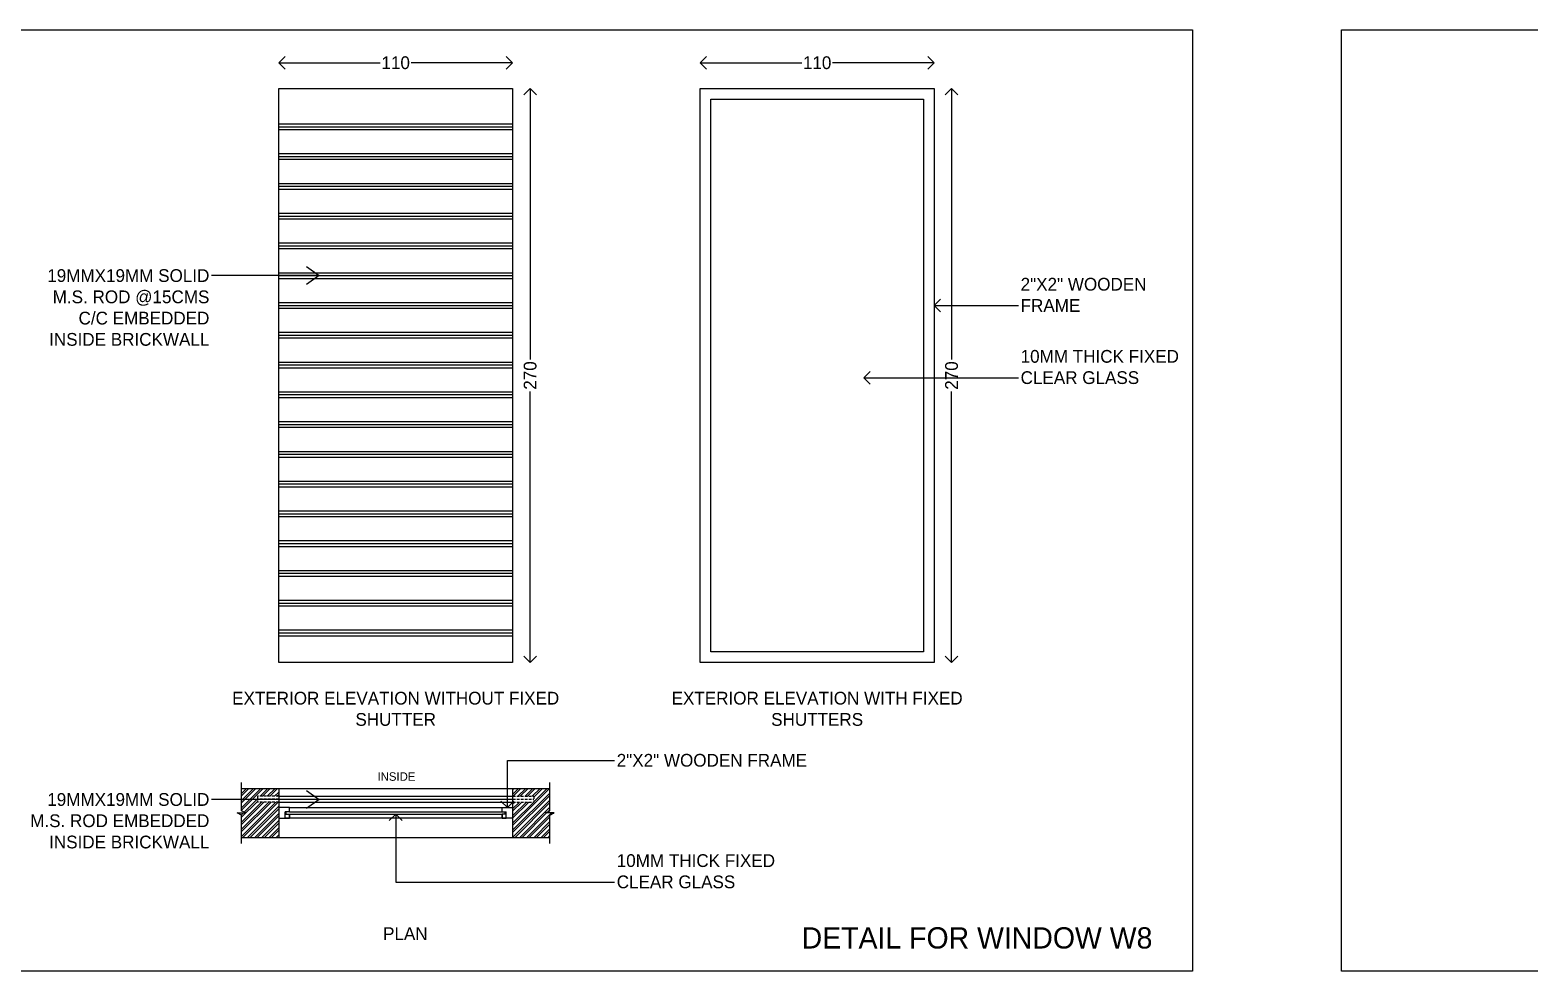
# Model space of a CAD drawing. Header units: metres. Extents: x -16 to 65907, y -5261 to 15511.
# Drawn here: x 36154 to 36859, y 9332 to 9775 of the extents above; entities that cross this region are included whole.
import ezdxf

# ---------------------------------------------------------------- set-up
doc = ezdxf.new("R2010")
doc.units = ezdxf.units.M
doc.header["$PDMODE"] = 67
doc.header["$PDSIZE"] = -5
doc.linetypes.add('DASHED', pattern=[19.049999999999997, 12.7, -6.35])
doc.layers.get('0').update_dxf_attribs({"color": 6})
for name, color, linetype in [('BC-DIMENSION', 8, 'Continuous'), ('BC-GREYCOLOR', 8, 'Continuous'), ('BC-HATCH', 8, 'Continuous'), ('BC-TEXT', 7, 'Continuous'), ('BC-WHITECOLOR', 7, 'Continuous')]:
    doc.layers.add(name, color=color, linetype=linetype)
doc.styles.add('BC-1IN10-2', font='FreeSans.ttf', dxfattribs={"height": 4})
doc.styles.add('BC-1IN10-3', font='FreeSans.ttf', dxfattribs={"height": 6})
doc.styles.add('BC-1IN50-1', font='FreeSans.ttf', dxfattribs={"height": 10})
doc.dimstyles.new('BC-1IN10-3', dxfattribs={"dimtxt": 6, "dimasz": 6, "dimexe": 0.18, "dimexo": 0.0625, "dimgap": 1, "dimtad": 0, "dimtoh": 1, "dimzin": 12, "dimdsep": 46, "dimtxsty": 'BC-1IN10-3', "dimblk": 'OPEN90', "dimcen": 0.09, "dimse1": 1, "dimse2": 1, "dimclrd": 256, "dimclre": 256, "dimclrt": 7, "dimadec": 0, "dimazin": 0, "dimtfac": 1, "dimtdec": 1, "dimtofl": 0, "dimtmove": 1, "dimatfit": 3, "dimldrblk": 'OPEN90', "dimfxl": 1, "dimtolj": 1, "dimtzin": 0, "dimlwd": -3, "dimarcsym": 0})
doc.dimstyles.new('BC-1IN50-1', dxfattribs={"dimtxt": 10, "dimasz": 10, "dimexe": 0.18, "dimexo": 0.0625, "dimgap": 1, "dimtad": 0, "dimdec": 1, "dimzin": 12, "dimdsep": 46, "dimtxsty": 'BC-1IN50-1', "dimblk": 'OPEN90', "dimcen": 0.09, "dimse1": 1, "dimse2": 1, "dimclrd": 8, "dimclre": 256, "dimclrt": 7, "dimadec": 0, "dimazin": 0, "dimtfac": 1, "dimtdec": 0, "dimtofl": 0, "dimtmove": 1, "dimatfit": 3, "dimfxl": 1, "dimtolj": 1, "dimtzin": 0, "dimlwd": -3, "dimarcsym": 0})

# ---------------------------------------------------------------- blocks, each defined once
blk = doc.blocks.new('_OPEN90')
at = {"color": 0, "linetype": 'ByBlock'}
for p, q in [((0, 0), (-1, 0)), ((-0.5, 0.5), (0, 0)), ((0, 0), (-0.5, -0.5))]:
    blk.add_line(p, q, dxfattribs=at)
blk = doc.blocks.new('*D825')
at = {"layer": 'BC-DIMENSION', "lineweight": -3}
for p, q in [((36276.85215721377, 9759.137658098032), (36318.60935885986, 9759.137658098032)), ((36374.85215721376, 9759.137658098032), (36333.09495556768, 9759.137658098032))]:
    blk.add_line(p, q, dxfattribs=at)
at = {"layer": 'Defpoints', "color": 0}
for p in [(36380.85215721376, 9759.137658098032), (36270.85215721377, 9747.084167148721), (36380.85215721376, 9747.084167148721)]:
    blk.add_point(p, dxfattribs=at)
at = {"layer": 'BC-DIMENSION', "lineweight": -3, "xscale": 6, "yscale": 6, "zscale": 6, "rotation": 180}
blk.add_blockref('_OPEN90', (36270.85215721377, 9759.137658098032), dxfattribs=at)
at = {"layer": 'BC-DIMENSION', "lineweight": -3, "xscale": 6, "yscale": 6, "zscale": 6}
blk.add_blockref('_OPEN90', (36380.85215721376, 9759.137658098032), dxfattribs=at)
at = {"layer": 'BC-DIMENSION', "color": 7, "insert": (36325.85215721377, 9759.137658098032), "char_height": 6, "attachment_point": 5, "style": 'BC-1IN10-3'}
blk.add_mtext('\\A1;110', dxfattribs=at)
blk = doc.blocks.new('*D826')
at = {"layer": 'BC-DIMENSION', "lineweight": -3}
for p, q in [((36389.08340409704, 9741.084167148721), (36389.08340409704, 9619.606800893576)), ((36389.08340409704, 9483.084167148721), (36389.08340409704, 9604.561533403867))]:
    blk.add_line(p, q, dxfattribs=at)
at = {"layer": 'Defpoints', "color": 0}
for p in [(36380.85215721376, 9747.084167148721), (36380.85215721381, 9477.084167148721), (36389.08340409704, 9477.084167148721)]:
    blk.add_point(p, dxfattribs=at)
at = {"layer": 'BC-DIMENSION', "lineweight": -3, "xscale": 6, "yscale": 6, "zscale": 6}
for p, rotation in [((36389.08340409704, 9747.084167148721), 90), ((36389.08340409704, 9477.084167148721), 270)]:
    blk.add_blockref('_OPEN90', p, dxfattribs=dict(at, rotation=rotation))
at = {"layer": 'BC-DIMENSION', "color": 7, "insert": (36389.08340409704, 9612.084167148721), "char_height": 6, "attachment_point": 5, "rotation": 90, "style": 'BC-1IN10-3'}
blk.add_mtext('\\A1;270', dxfattribs=at)
blk = doc.blocks.new('*D827')
at = {"layer": 'BC-DIMENSION', "lineweight": -3}
for p, q in [((36475.02124428053, 9759.137658098034), (36516.77844592661, 9759.137658098034)), ((36573.02124428052, 9759.137658098034), (36531.26404263443, 9759.137658098034))]:
    blk.add_line(p, q, dxfattribs=at)
at = {"layer": 'Defpoints', "color": 0}
for p in [(36579.02124428052, 9759.137658098034), (36469.02124428053, 9747.084167148723), (36579.02124428052, 9747.084167148723)]:
    blk.add_point(p, dxfattribs=at)
at = {"layer": 'BC-DIMENSION', "lineweight": -3, "xscale": 6, "yscale": 6, "zscale": 6, "rotation": 180}
blk.add_blockref('_OPEN90', (36469.02124428053, 9759.137658098034), dxfattribs=at)
at = {"layer": 'BC-DIMENSION', "lineweight": -3, "xscale": 6, "yscale": 6, "zscale": 6}
blk.add_blockref('_OPEN90', (36579.02124428052, 9759.137658098034), dxfattribs=at)
at = {"layer": 'BC-DIMENSION', "color": 7, "insert": (36524.02124428052, 9759.137658098034), "char_height": 6, "attachment_point": 5, "style": 'BC-1IN10-3'}
blk.add_mtext('\\A1;110', dxfattribs=at)
blk = doc.blocks.new('*D828')
at = {"layer": 'BC-DIMENSION', "lineweight": -3}
for p, q in [((36587.2524911638, 9741.084167148723), (36587.2524911638, 9619.606800893576)), ((36587.2524911638, 9483.084167148723), (36587.2524911638, 9604.561533403867))]:
    blk.add_line(p, q, dxfattribs=at)
at = {"layer": 'Defpoints', "color": 0}
for p in [(36579.02124428052, 9747.084167148723), (36579.02124428053, 9477.084167148723), (36587.2524911638, 9477.084167148723)]:
    blk.add_point(p, dxfattribs=at)
at = {"layer": 'BC-DIMENSION', "lineweight": -3, "xscale": 6, "yscale": 6, "zscale": 6}
for p, rotation in [((36587.2524911638, 9747.084167148723), 90), ((36587.2524911638, 9477.084167148723), 270)]:
    blk.add_blockref('_OPEN90', p, dxfattribs=dict(at, rotation=rotation))
at = {"layer": 'BC-DIMENSION', "color": 7, "insert": (36587.2524911638, 9612.084167148723), "char_height": 6, "attachment_point": 5, "rotation": 90, "style": 'BC-1IN10-3'}
blk.add_mtext('\\A1;270', dxfattribs=at)

msp = doc.modelspace()

# ---------------------------------------------------------------- hatches: boundary and pattern name
at = {"layer": 'BC-HATCH'}
h = msp.add_hatch(dxfattribs=at)
h.set_pattern_fill('ANSI32', color=256, scale=0.25, style=0)
h.set_pattern_definition([(45, (3378.915861161775, 737.3202991228754), (-1.683798022700466, 1.683798022700467), []), (45, (3380.038393661775, 737.3202991228754), (-1.683798022700466, 1.683798022700467), [])])
h.paths.add_polyline_path([(36398.35215721381, 9394.884472915139), (36398.35215721381, 9405.317254813606), (36400.37232689299, 9406.384472915139), (36396.33198753464, 9406.384472915139), (36398.35215721381, 9407.451691016671), (36398.35215721381, 9417.884472915139), (36380.85215721381, 9417.884472915139), (36380.85215721381, 9414.227975799393), (36390.85215721381, 9414.227975799393), (36390.85215721381, 9411.540970030885), (36380.85215721381, 9411.540970030885), (36380.85215721381, 9394.884472915139)])
h.paths.add_polyline_path([(36270.85215721381, 9394.884472915139), (36270.85215721381, 9411.540970030885), (36260.85215721381, 9411.540970030885), (36260.85215721381, 9414.227975799393), (36270.85215721381, 9414.227975799393), (36270.85215721381, 9417.884472915139), (36253.35215721381, 9417.884472915139), (36253.35215721381, 9407.451691016671), (36255.37232689299, 9406.384472915139), (36251.33198753464, 9406.384472915139), (36253.35215721381, 9405.317254813606), (36253.35215721381, 9394.884472915139)])

# ---------------------------------------------------------------- linework, layer by layer
at = {"layer": 'BC-GREYCOLOR', "linetype": 'DASHED', "ltscale": 0.1}
for p, q in [((36270.85215721381, 9414.227975799395), (36260.85215721381, 9414.227975799395)), ((36260.85215721381, 9414.227975799395), (36260.85215721381, 9411.540970030886)), ((36270.85215721381, 9412.88447291514), (36260.85215721381, 9412.88447291514)), ((36270.85215721381, 9411.540970030886), (36260.85215721381, 9411.540970030886)), ((36380.85215721381, 9414.227975799395), (36390.85215721381, 9414.227975799395)), ((36380.85215721381, 9412.88447291514), (36390.85215721381, 9412.88447291514)), ((36380.85215721381, 9411.540970030886), (36390.85215721381, 9411.540970030886)), ((36390.85215721381, 9414.227975799395), (36390.85215721381, 9411.540970030886))]:
    msp.add_line(p, q, dxfattribs=at)
at = {"layer": 'BC-GREYCOLOR', "ltscale": 0.1}
for p, q in [((36275.85215721381, 9408.884472915139), (36375.85215721381, 9408.884472915139)), ((36375.85215721381, 9403.884472915139), (36275.85215721381, 9403.884472915139))]:
    msp.add_line(p, q, dxfattribs=at)
at = {"layer": 'BC-WHITECOLOR'}
for p, q in [((36270.85215721381, 9730.427670032974), (36380.8521572138, 9730.427670032977)), ((36270.85215721381, 9729.08416714872), (36380.8521572138, 9729.084167148723)), ((36270.85215721381, 9727.740664264466), (36380.8521572138, 9727.74066426447)), ((36270.85215721381, 9716.427670032974), (36380.8521572138, 9716.427670032977)), ((36270.85215721381, 9715.08416714872), (36380.8521572138, 9715.084167148723)), ((36270.85215721381, 9713.740664264466), (36380.8521572138, 9713.74066426447)), ((36270.85215721381, 9702.427670032974), (36380.8521572138, 9702.427670032977)), ((36270.85215721381, 9701.08416714872), (36380.8521572138, 9701.084167148723)), ((36270.85215721381, 9699.740664264466), (36380.8521572138, 9699.74066426447)), ((36270.85215721381, 9688.427670032974), (36380.85215721381, 9688.427670032977)), ((36270.85215721381, 9687.08416714872), (36380.85215721381, 9687.084167148723)), ((36270.85215721381, 9685.740664264466), (36380.85215721381, 9685.74066426447)), ((36270.85215721381, 9674.427670032974), (36380.8521572138, 9674.427670032977)), ((36270.85215721381, 9673.08416714872), (36380.8521572138, 9673.084167148723)), ((36270.85215721381, 9671.740664264466), (36380.8521572138, 9671.74066426447)), ((36270.85215721381, 9660.427670032974), (36380.8521572138, 9660.427670032977)), ((36270.85215721381, 9659.08416714872), (36380.8521572138, 9659.084167148723)), ((36270.85215721381, 9657.740664264466), (36380.8521572138, 9657.74066426447)), ((36270.85215721381, 9646.427670032974), (36380.8521572138, 9646.427670032977)), ((36270.85215721381, 9645.08416714872), (36380.8521572138, 9645.084167148723)), ((36270.85215721381, 9643.740664264466), (36380.8521572138, 9643.74066426447)), ((36270.85215721381, 9632.427670032974), (36380.85215721381, 9632.427670032977)), ((36270.85215721381, 9631.08416714872), (36380.85215721381, 9631.084167148723)), ((36270.85215721381, 9629.740664264466), (36380.85215721381, 9629.74066426447)), ((36270.85215721381, 9618.427670032974), (36380.85215721381, 9618.427670032977)), ((36270.85215721381, 9617.08416714872), (36380.85215721381, 9617.084167148723)), ((36270.85215721381, 9615.740664264466), (36380.85215721381, 9615.74066426447)), ((36270.85215721381, 9604.427670032974), (36380.85215721381, 9604.427670032977)), ((36270.85215721381, 9603.08416714872), (36380.85215721381, 9603.084167148723)), ((36270.85215721381, 9601.740664264466), (36380.85215721381, 9601.74066426447)), ((36270.85215721381, 9590.427670032974), (36380.85215721381, 9590.427670032977)), ((36270.85215721381, 9589.08416714872), (36380.85215721381, 9589.084167148723)), ((36270.85215721381, 9587.740664264466), (36380.85215721381, 9587.74066426447)), ((36270.85215721381, 9576.427670032974), (36380.85215721381, 9576.427670032977)), ((36270.85215721381, 9575.08416714872), (36380.85215721381, 9575.084167148723)), ((36270.85215721381, 9573.740664264466), (36380.85215721381, 9573.74066426447)), ((36270.85215721381, 9562.427670032974), (36380.85215721381, 9562.427670032977)), ((36270.85215721381, 9561.08416714872), (36380.85215721381, 9561.084167148723)), ((36270.85215721381, 9559.740664264466), (36380.85215721381, 9559.74066426447)), ((36270.85215721381, 9548.427670032974), (36380.85215721381, 9548.427670032977)), ((36270.85215721381, 9547.08416714872), (36380.85215721381, 9547.084167148723)), ((36270.85215721381, 9545.740664264466), (36380.85215721381, 9545.74066426447)), ((36270.85215721381, 9534.427670032974), (36380.85215721381, 9534.427670032977)), ((36270.85215721381, 9533.08416714872), (36380.85215721381, 9533.084167148723)), ((36270.85215721381, 9531.740664264466), (36380.85215721381, 9531.74066426447)), ((36270.85215721382, 9520.427670032974), (36380.85215721381, 9520.427670032977)), ((36270.85215721382, 9519.08416714872), (36380.85215721381, 9519.084167148723)), ((36270.85215721382, 9517.740664264466), (36380.85215721381, 9517.74066426447)), ((36270.85215721382, 9506.427670032974), (36380.85215721381, 9506.427670032977)), ((36270.85215721382, 9505.08416714872), (36380.85215721381, 9505.084167148723)), ((36270.85215721382, 9503.740664264466), (36380.85215721381, 9503.74066426447)), ((36270.85215721382, 9492.427670032974), (36380.85215721381, 9492.427670032977)), ((36270.85215721382, 9491.08416714872), (36380.85215721381, 9491.084167148723)), ((36270.85215721382, 9489.740664264466), (36380.85215721381, 9489.74066426447)), ((36253.35215721381, 9407.451691016671), (36253.35215721381, 9420.759472915139)), ((36253.35215721381, 9417.884472915139), (36398.35215721381, 9417.884472915139)), ((36270.85215721381, 9417.884472915139), (36270.85215721381, 9394.884472915139)), ((36380.85215721381, 9417.884472915139), (36380.85215721381, 9394.884472915139)), ((36398.35215721381, 9407.451691016671), (36398.35215721381, 9420.759472915139)), ((36270.85215721382, 9414.227975799391), (36380.85215721381, 9414.227975799395)), ((36270.85215721382, 9412.884472915137), (36380.85215721381, 9412.88447291514)), ((36270.85215721382, 9411.540970030883), (36380.85215721381, 9411.540970030886)), ((36251.33198753464, 9406.384472915139), (36255.37232689299, 9406.384472915139)), ((36253.35215721381, 9405.317254813606), (36251.33198753464, 9406.384472915139)), ((36255.37232689299, 9406.384472915139), (36253.35215721381, 9407.451691016671)), ((36253.35215721381, 9392.009472915139), (36253.35215721381, 9405.317254813606)), ((36275.85215721381, 9408.884472915139), (36270.85215721381, 9408.884472915139)), ((36270.85215721381, 9408.884472915139), (36270.85215721381, 9403.884472915139)), ((36270.85215721381, 9403.884472915139), (36275.85215721381, 9403.884472915139)), ((36275.85215721381, 9406.884472915139), (36273.85215721382, 9406.884472915139)), ((36273.85215721382, 9405.884472915137), (36273.85215721382, 9406.884472915139)), ((36274.35215721382, 9405.884472915137), (36274.35215721382, 9406.884472915139)), ((36275.85215721381, 9406.884472915139), (36275.85215721381, 9408.884472915139)), ((36275.85215721381, 9406.884472915139), (36375.85215721381, 9406.884472915139)), ((36275.85215721381, 9405.884472915139), (36375.85215721381, 9405.884472915139)), ((36275.85215721381, 9403.884472915139), (36275.85215721381, 9405.88447291514)), ((36375.85215721381, 9408.884472915139), (36380.85215721381, 9408.884472915139)), ((36375.85215721381, 9406.884472915139), (36375.85215721381, 9408.884472915139)), ((36375.85215721381, 9406.884472915139), (36377.85215721381, 9406.884472915139)), ((36375.85215721381, 9403.884472915139), (36375.85215721381, 9405.88447291514)), ((36380.85215721381, 9403.884472915139), (36375.85215721381, 9403.884472915139)), ((36377.35215721381, 9405.884472915137), (36377.35215721381, 9406.884472915139)), ((36377.85215721381, 9405.884472915137), (36377.85215721381, 9406.884472915139)), ((36380.85215721381, 9408.884472915139), (36380.85215721381, 9403.884472915139)), ((36396.33198753464, 9406.384472915139), (36398.35215721381, 9407.451691016671)), ((36400.37232689299, 9406.384472915139), (36396.33198753464, 9406.384472915139)), ((36398.35215721381, 9405.317254813606), (36400.37232689299, 9406.384472915139)), ((36398.35215721381, 9392.009472915139), (36398.35215721381, 9405.317254813606)), ((36253.35215721381, 9394.884472915139), (36398.35215721381, 9394.884472915139))]:
    msp.add_line(p, q, dxfattribs=at)
for points in [[(36270.85215721381, 9477.084167148721), (36270.85215721377, 9747.084167148721), (36380.85215721376, 9747.084167148721), (36380.85215721381, 9477.084167148721)], [(36469.02124428054, 9477.084167148723), (36469.02124428053, 9747.084167148723), (36579.02124428052, 9747.084167148723), (36579.02124428053, 9477.084167148723)], [(36474.02124428054, 9482.084167148723), (36474.02124428053, 9742.084167148723), (36574.02124428052, 9742.084167148723), (36574.02124428053, 9482.084167148723)], [(36275.85215721382, 9405.88447291514), (36275.85215721382, 9403.88447291514), (36273.85215721382, 9403.884472915137), (36273.85215721382, 9405.884472915137)], [(36375.85215721381, 9405.88447291514), (36375.85215721381, 9403.88447291514), (36377.85215721381, 9403.884472915137), (36377.85215721381, 9405.884472915137)]]:
    msp.add_lwpolyline(points, close=True, dxfattribs=at)
at = {"layer": 'Defpoints'}
for points in [[(36148.56614397885, 9332.064593277904), (36148.56614397885, 9774.564593277904), (36700.56614397885, 9774.564593277904), (36700.56614397885, 9332.064593277904)], [(36770.60210722196, 9332.064593277904), (36770.60210722196, 9774.564593277904), (37322.60210722196, 9774.564593277904), (37322.60210722196, 9332.064593277904)]]:
    msp.add_lwpolyline(points, close=True, dxfattribs=at)

# ---------------------------------------------------------------- texts
at = {"layer": 'BC-TEXT', "color": 7, "char_height": 6, "style": 'BC-1IN10-3'}
for s, insert, width, attachment_point in [('{19MMX19MM SOLID M.S. ROD @15CMS C/C EMBEDDED INSIDE BRICKWALL}', (36238.25002431199, 9662.08416714872), 88.39997429570212, 3), ('{2"X2" WOODEN FRAME}', (36619.70454019235, 9642.012108456795), 80.07835564145164, 7), ('{10MM THICK FIXED CLEAR GLASS}', (36619.70454019235, 9608.009905850173), 80.07835564145353, 7), ('{2"X2" WOODEN FRAME}', (36429.78242640095, 9428.079153268389), 131.2340608355662, 7), ('{19MMX19MM SOLID M.S. ROD EMBEDDED INSIDE BRICKWALL}', (36238.25002431199, 9415.727055832904), 88.39997429570313, 3), ('{10MM THICK FIXED CLEAR GLASS}', (36429.78242640095, 9370.893650485805), 98.89617723937408, 7)]:
    msp.add_mtext(s, dxfattribs=dict(at, insert=insert, width=width, attachment_point=attachment_point))
at = {"layer": 'BC-TEXT', "attachment_point": 5}
for s, insert, char_height, width, style in [('{\\pxqc;EXTERIOR ELEVATION WITHOUT FIXED SHUTTER}', (36325.85215721381, 9455.322757480482), 6, 165.1673061658148, 'BC-1IN10-3'), ('{\\pxqc;EXTERIOR ELEVATION WITH FIXED SHUTTERS}', (36524.02124428054, 9455.322757480484), 6, 165.1673061658148, 'BC-1IN10-3'), ('{\\pxqc;INSIDE}', (36326.20676929953, 9423.487808460277), 4, 165.1673061658112, 'BC-1IN10-2'), ('{\\pxqc;PLAN}', (36330.39786300639, 9349.628300209934), 6, 165.1673061658112, 'BC-1IN10-3'), ('{\\pxqc;DETAIL FOR WINDOW W8}', (36599.21120246314, 9347.57562445121), 10, 258.4954414847816, 'BC-1IN10-3')]:
    msp.add_mtext(s, dxfattribs=dict(at, insert=insert, char_height=char_height, width=width, style=style))

# ---------------------------------------------------------------- dimensions: what is measured, and where the dimension line sits
at = {"layer": 'BC-DIMENSION'}
for base, p1, p2, picture, middle in [((36380.85215721376, 9759.137658098032), (36270.85215721377, 9747.084167148721), (36380.85215721376, 9747.084167148721), '*D825', (36325.85215721377, 9759.137658098032)), ((36579.02124428052, 9759.137658098034), (36469.02124428053, 9747.084167148723), (36579.02124428052, 9747.084167148723), '*D827', (36524.02124428052, 9759.137658098034))]:
    dim = msp.add_linear_dim(base=base, p1=p1, p2=p2, dimstyle='BC-1IN10-3', override={"dimlfac": 1}, dxfattribs=at)
    dim.commit()
    dim.dimension.update_dxf_attribs({"geometry": picture, "text_midpoint": middle})
for base, p1, p2, picture, middle in [((36389.08340409704, 9477.084167148721), (36380.85215721376, 9747.084167148721), (36380.85215721381, 9477.084167148721), '*D826', (36389.08340409704, 9612.084167148721)), ((36587.2524911638, 9477.084167148723), (36579.02124428052, 9747.084167148723), (36579.02124428053, 9477.084167148723), '*D828', (36587.2524911638, 9612.084167148723))]:
    dim = msp.add_linear_dim(base=base, p1=p1, p2=p2, angle=90, dimstyle='BC-1IN10-3', override={"dimlfac": 1}, dxfattribs=at)
    dim.commit()
    dim.dimension.update_dxf_attribs({"geometry": picture, "text_midpoint": middle})

# ---------------------------------------------------------------- leaders
at = {"layer": 'BC-TEXT', "annotation_type": 0, "has_hookline": 1}
for points, dimstyle, override, hookline_direction, text_width in [([(36289.8525572138, 9659.08416714872), (36239.25002431199, 9659.08416714872)], 'BC-1IN50-1', {"dimtxt": 6, "dimasz": 6, "dimtad": 0, "dimtoh": 1, "dimdec": 2, "dimtxsty": 'BC-1IN10-3', "dimclrd": 256, "dimtdec": 1, "dimldrblk": 'OPEN90'}, 1, 77.06172839506173), ([(36579.02124428052, 9645.012108456795), (36618.70454019235, 9645.012108456795)], 'BC-1IN10-3', {"dimtad": 0}, 0, 58.74074074074075), ([(36545.96702837626, 9611.009905850173), (36618.70454019235, 9611.009905850173)], 'BC-1IN10-3', {"dimtad": 0}, 0, 74.41152263374487), ([(36378.35215721381, 9408.884472915139), (36378.35215721381, 9431.079153268389), (36428.78242640095, 9431.079153268389)], 'BC-1IN10-3', {"dimtad": 0}, 0, 89.62962962962963), ([(36289.8525572138, 9412.727055832904), (36239.25002431199, 9412.727055832904)], 'BC-1IN50-1', {"dimtxt": 6, "dimasz": 6, "dimtad": 0, "dimtoh": 1, "dimdec": 2, "dimtxsty": 'BC-1IN10-3', "dimclrd": 256, "dimtdec": 1, "dimldrblk": 'OPEN90'}, 1, 83.02057613168725), ([(36325.85215721381, 9405.884472915139), (36325.85215721381, 9373.893650485805), (36428.78242640095, 9373.893650485805)], 'BC-1IN10-3', {"dimtad": 0}, 0, 74.41152263374487)]:
    msp.add_leader(points, dimstyle=dimstyle, override=override, dxfattribs=dict(at, hookline_direction=hookline_direction, text_width=text_width))

doc.saveas('drawing.dxf')
